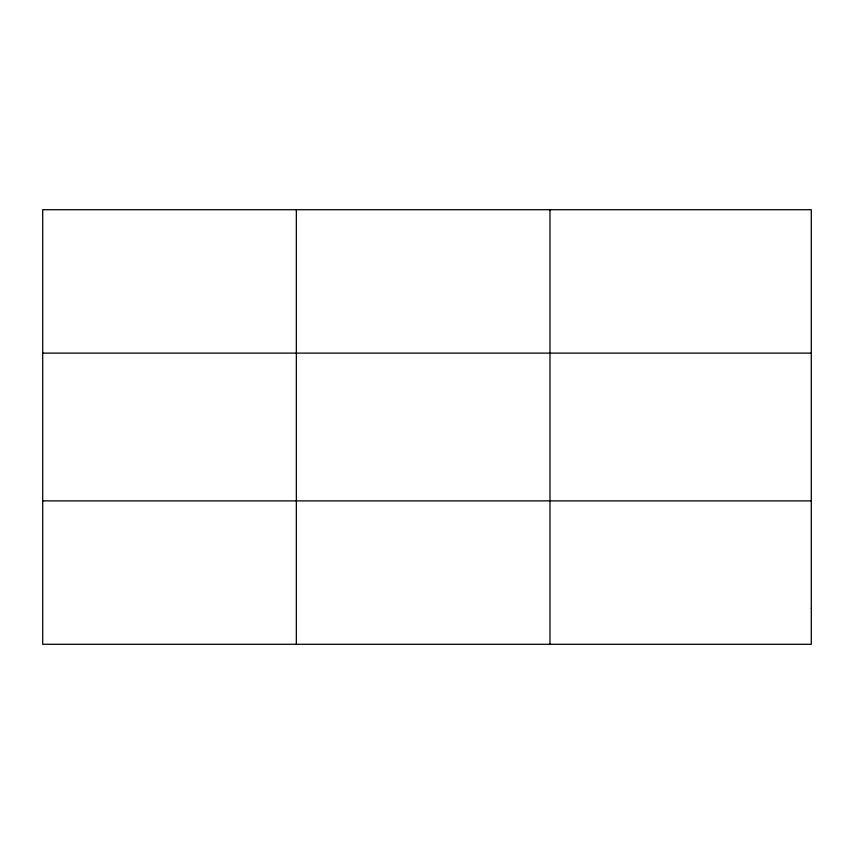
<?xml version="1.0" encoding="UTF-8"?>
<svg xmlns="http://www.w3.org/2000/svg" width="854" height="854" viewBox="0 0 854 854"><rect width="100%" height="100%" fill="white"/><g stroke="black" fill="none" stroke-linecap="round" stroke-linejoin="round"><path stroke-width="1.28" d="M296.338 644.29L296.338 209.71M549.976 644.29L549.976 209.71M42.7 353.118L811.3 353.118M42.7 500.882L811.3 500.882M811.3 608.432L811.3 644.29L42.7 644.29L42.7 209.71L811.3 209.71L811.3 608.432"/></g></svg>
